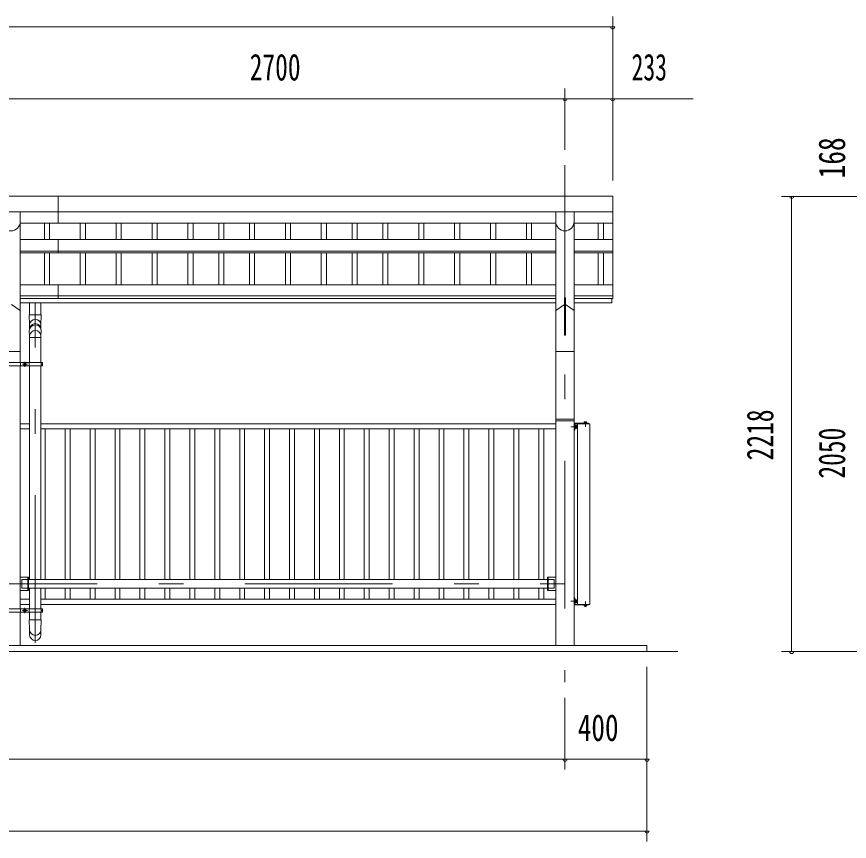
# Model space of a CAD drawing. Units: millimetres, scale not verified. Extents: x -26655 to 26659, y -10500 to 10500.
# Drawn here: x 6314 to 10373, y 870 to 4889 of the extents above; entities that cross this region are included whole.
import ezdxf
from ezdxf.enums import TextEntityAlignment as Align

# ---------------------------------------------------------------- set-up
doc = ezdxf.new("R2010")
doc.units = ezdxf.units.MM
doc.header["$LTSCALE"] = 60
doc.linetypes.add('USER3', pattern=[24, 12, -5, 2, -5])
for name, color, linetype, lineweight in [('0-2_1-05BOLD', 7, 'Continuous', 18), ('0-3_1-25CENTER', 3, 'USER3', 18), ('0-4_1-45THIN', 4, 'Continuous', 18), ('0-5_1-55DIM', 3, 'Continuous', 18)]:
    doc.layers.add(name, color=color, linetype=linetype, lineweight=lineweight)
doc.styles.add('ＭＳ ゴシック', font='')
doc.styles.get('ＭＳ ゴシック').set_extended_font_data('MS Gothic')

msp = doc.modelspace()

# ---------------------------------------------------------------- linework, layer by layer
at = {"layer": '0-2_1-05BOLD'}
for p, q in [((9219.56, 4014.67), (-1446.44, 4014.67)), ((6516.56, 4014.67), (6516.56, 3882.27)), ((9219.56, 4014.67), (9219.56, 3515.47)), ((-1446.44, 3937.52), (9219.56, 3937.52)), ((6331.11, 3937.52), (6331.11, 3202.67)), ((8942.01, 3937.52), (8942.01, 1824.67)), ((9031.11, 3937.52), (9031.11, 1824.67)), ((8942.01, 3882.27), (6331.11, 3882.27)), ((9031.11, 3882.27), (9219.56, 3882.27)), ((6331.11, 3802.96), (8942.01, 3802.96)), ((6516.56, 3802.96), (6516.56, 3737.03)), ((9031.11, 3802.96), (9219.56, 3802.96)), ((6331.11, 3745.26), (8942.01, 3745.26)), ((6331.11, 3737.03), (8942.01, 3737.03)), ((9031.11, 3745.26), (9219.56, 3745.26)), ((9031.11, 3737.03), (9219.56, 3737.03)), ((8942.01, 3582.44), (6331.11, 3582.44)), ((6516.56, 3582.44), (6516.56, 3515.47)), ((9031.11, 3582.44), (9219.56, 3582.44)), ((8942.01, 3527.34), (6331.11, 3527.34)), ((8942.01, 3515.47), (6331.11, 3515.47)), ((8942.01, 3494.67), (6331.11, 3494.67)), ((6377.06, 3435.05), (6377.06, 3494.67)), ((6432.06, 3435.05), (6432.06, 3494.67)), ((8984.31, 3517.89), (8984.31, 3337.25)), ((8988.81, 3517.89), (8984.31, 3517.89)), ((9031.11, 3527.34), (9219.56, 3527.34)), ((9031.11, 3515.47), (9219.56, 3515.47)), ((9031.11, 3494.67), (9214.56, 3494.67)), ((9214.56, 3515.47), (9214.56, 3494.67)), ((6288.81, 3485.19), (6331.11, 3457.25)), ((8942.01, 3457.25), (8984.31, 3485.19)), ((8988.81, 3485.19), (9031.11, 3457.25)), ((6375.06, 3435.05), (6434.06, 3435.05)), ((6375.07, 3358.31), (6377.06, 3332.34)), ((6377.06, 3202.67), (6377.06, 3332.34)), ((6434.06, 3358.18), (6432.06, 3332.34)), ((6432.06, 3332.34), (6432.06, 3202.67)), ((6432.06, 3325.4), (6377.06, 3325.4)), ((6331.11, 3256.67), (6242.01, 3256.67)), ((9031.11, 3256.67), (8942.01, 3256.67)), ((6234.31, 3202.67), (6439.76, 3202.67)), ((6331.11, 3186.67), (6331.11, 2002.67)), ((6332.71, 3202.67), (6332.71, 3186.67)), ((6349.08, 3197.56), (6349.08, 3191.78)), ((6349.08, 3191.78), (6354.08, 3188.9)), ((6354.08, 3188.9), (6359.09, 3191.78)), ((6375.46, 3202.67), (6375.46, 3186.67)), ((6377.06, 3186.67), (6377.06, 2146.02)), ((6432.06, 3186.67), (6432.06, 2146.02)), ((6433.66, 3202.67), (6433.66, 3186.67)), ((6433.66, 3194.67), (6439.76, 3194.67)), ((6439.76, 3202.67), (6439.76, 3186.67)), ((8945.01, 2927.67), (9028.11, 2927.67)), ((6331.11, 2904.67), (6377.06, 2904.67)), ((8942.01, 2904.67), (6432.06, 2904.67)), ((8942.01, 2919.67), (9031.11, 2919.67)), ((9034.31, 2903.67), (9034.31, 2872.87)), ((9035.91, 2898.17), (9034.31, 2898.17)), ((9035.91, 2898.17), (9035.91, 2881.17)), ((9037.91, 2897.47), (9035.91, 2897.47)), ((9037.91, 2889.67), (9035.91, 2891.67)), ((9035.91, 2889.67), (9037.91, 2887.67)), ((9042.71, 2893.42), (9037.91, 2893.42)), ((9042.71, 2885.92), (9037.91, 2885.92)), ((9042.71, 2882.16), (9037.91, 2882.16)), ((9043.41, 2883.37), (9042.71, 2882.16)), ((9043.41, 2895.97), (9043.41, 2883.37)), ((9047.31, 2024.67), (9047.31, 2904.67)), ((9079.86, 2909.47), (9092.36, 2909.47)), ((9079.86, 2909.47), (9079.86, 2907.87)), ((9081.21, 2913.47), (9080.33, 2912.97)), ((9080.33, 2912.97), (9080.33, 2909.47)), ((9083.22, 2912.97), (9083.22, 2909.47)), ((9088.99, 2912.97), (9088.99, 2909.47)), ((9092.36, 2909.47), (9092.36, 2907.87)), ((6331.11, 2879.67), (6377.06, 2879.67)), ((8942.01, 2879.67), (6432.06, 2879.67)), ((9031.11, 2872.87), (9034.31, 2872.87)), ((9035.91, 2881.17), (9034.31, 2881.17)), ((6371.11, 2157.67), (6331.11, 2157.67)), ((6367.91, 2157.67), (6367.91, 2091.67)), ((6371.11, 2157.67), (6371.11, 2091.67)), ((8902.01, 2157.67), (8902.01, 2091.67)), ((8902.01, 2157.67), (8942.01, 2157.67)), ((8905.21, 2157.67), (8905.21, 2091.67)), ((6339.06, 2146.02), (6339.06, 2103.32)), ((6367.91, 2146.02), (6339.06, 2146.02)), ((6371.11, 2146.02), (8902.01, 2146.02)), ((6371.11, 2091.67), (6331.11, 2091.67)), ((6367.91, 2103.32), (6339.06, 2103.32)), ((6371.11, 2103.32), (8902.01, 2103.32)), ((6377.06, 2103.32), (6377.06, 2002.67)), ((6432.06, 2103.32), (6432.06, 2002.67)), ((8902.01, 2091.67), (8942.01, 2091.67)), ((8905.21, 2103.32), (8934.06, 2103.32)), ((6331.11, 2049.67), (6377.06, 2049.67)), ((8942.01, 2049.67), (6432.06, 2049.67)), ((9031.11, 2056.47), (9034.31, 2056.47)), ((9034.31, 2025.67), (9034.31, 2056.47)), ((9035.91, 2048.17), (9034.31, 2048.17)), ((9035.91, 2031.17), (9034.31, 2031.17)), ((9035.91, 2031.17), (9035.91, 2048.17)), ((9035.91, 2039.67), (9037.91, 2041.67)), ((9037.91, 2039.67), (9035.91, 2037.67)), ((9037.91, 2031.87), (9035.91, 2031.87)), ((9042.71, 2043.42), (9037.91, 2043.42)), ((9042.71, 2035.92), (9037.91, 2035.92)), ((9042.71, 2032.17), (9037.91, 2032.17)), ((9043.41, 2033.37), (9042.71, 2032.17)), ((6234.31, 2002.67), (6439.76, 2002.67)), ((6331.11, 2024.67), (6377.06, 2024.67)), ((6332.71, 2002.67), (6332.71, 1986.67)), ((6349.08, 1997.56), (6349.08, 1991.78)), ((6349.08, 1991.78), (6354.08, 1988.9)), ((6354.08, 1988.9), (6359.09, 1991.78)), ((6375.46, 2002.67), (6375.46, 1986.67)), ((8942.01, 2024.67), (6432.06, 2024.67)), ((6433.66, 2002.67), (6433.66, 1986.67)), ((6433.66, 1994.67), (6439.76, 1994.67)), ((6439.76, 2002.67), (6439.76, 1986.67)), ((9107.31, 2024.67), (9035.31, 2024.67)), ((9079.86, 2019.87), (9079.86, 2021.47)), ((9079.86, 2019.87), (9092.36, 2019.87)), ((9080.33, 2016.38), (9080.33, 2019.87)), ((9081.21, 2015.87), (9080.33, 2016.38)), ((9083.22, 2016.38), (9083.22, 2019.87)), ((9088.99, 2016.38), (9088.99, 2019.87)), ((9092.36, 2019.87), (9092.36, 2021.47)), ((6331.11, 1986.67), (6331.11, 1824.67)), ((6375.06, 1949.76), (6434.06, 1949.76)), ((6377.06, 1986.67), (6377.06, 1949.76)), ((6432.06, 1986.67), (6432.06, 1949.76)), ((9536.56, 1794.67), (-1763.44, 1794.67)), ((9386.56, 1824.67), (9386.56, 1794.67))]:
    msp.add_line(p, q, dxfattribs=at)
for points in [[(8988.81, 3517.89), (8988.81, 3337.25), (8984.31, 3337.25)], [(6375.06, 3435.05), (6377.06, 3385.38), (6377.06, 3367.28)], [(6432.06, 3367.29), (6432.06, 3385.38), (6434.06, 3435.05)], [(6234.31, 3202.67), (6234.31, 3186.67), (6439.76, 3186.67)], [(6349.08, 3197.56), (6354.08, 3200.44), (6359.09, 3197.56), (6359.09, 3191.78)], [(9035.31, 2907.87), (9101.11, 2907.87), (9101.11, 2904.67)], [(9107.31, 2024.67), (9107.31, 2904.67), (9035.31, 2904.67)], [(9037.91, 2897.47), (9037.91, 2881.87), (9035.91, 2881.87)], [(9043.41, 2895.97), (9042.71, 2897.18), (9037.91, 2897.18)], [(9081.21, 2913.47), (9091.01, 2913.47), (9091.88, 2912.97), (9091.88, 2909.47)], [(8905.21, 2146.02), (8934.06, 2146.02), (8934.06, 2103.32)], [(9037.91, 2031.87), (9037.91, 2047.47), (9035.91, 2047.47)], [(9043.41, 2033.37), (9043.41, 2045.97), (9042.71, 2047.18), (9037.91, 2047.18)], [(6234.31, 2002.67), (6234.31, 1986.67), (6439.76, 1986.67)], [(6349.08, 1997.56), (6354.08, 2000.44), (6359.09, 1997.56), (6359.09, 1991.78)], [(9035.31, 2021.47), (9101.11, 2021.47), (9101.11, 2024.67)], [(9081.21, 2015.87), (9091.01, 2015.87), (9091.88, 2016.38), (9091.88, 2019.87)], [(6375.06, 1949.76), (6377.06, 1900.1), (6377.06, 1874.26)], [(6432.06, 1874.26), (6432.06, 1900.1), (6434.06, 1949.76)], [(9386.56, 1824.67), (-1613.44, 1824.67), (-1613.44, 1794.67)]]:
    msp.add_lwpolyline(points, dxfattribs=at)
for centre, radius in [((6354.08, 3194.67), 6.25), ((6354.08, 3194.67), 4.9), ((6354.08, 1994.67), 6.25), ((6354.08, 1994.67), 4.9)]:
    msp.add_circle(centre, radius, dxfattribs=at)
for centre, radius, start, end in [((6286.56, 3889.22), 44.55, 180, 0), ((8986.56, 3889.22), 44.55, 180, 0), ((6404.56, 3385.68), 27.55, 3.55867, 176.44133), ((6404.56, 3356.47), 29.55, 3.56303, 176.43697), ((6404.56, 3364.98), 27.55, 3.55867, 176.44133), ((6404.56, 3331.36), 27.55, 3.55867, 176.44133), ((8945.01, 2924.67), 3, 90, 180), ((9028.11, 2924.67), 3, 0, 90), ((9035.31, 2903.67), 4.2, 90, 180), ((9035.31, 2903.67), 1, 90, 180), ((9040.53, 2895.3), 2.88, 319.27318, 360), ((9032.95, 2889.67), 10.46, 338.97459, 21.0237), ((9040.53, 2884.04), 2.88, 0, 40.72682), ((9081.78, 2911.15), 2.32, 51.46857, 90), ((9086.11, 2904.96), 8.51, 70.17088, 109.83133), ((9090.44, 2911.15), 2.32, 90, 128.54623), ((9040.53, 2045.3), 2.88, 319.27318, 360), ((9032.95, 2039.67), 10.46, 338.9763, 21.02541), ((9040.53, 2034.04), 2.88, 0, 40.72682), ((9035.31, 2025.67), 4.2, 180, 270), ((9035.31, 2025.67), 1, 180, 270), ((9081.78, 2018.19), 2.32, 270, 308.53143), ((9086.11, 2024.38), 8.51, 250.16867, 289.82912), ((9090.44, 2018.19), 2.32, 231.45377, 270), ((6404.56, 1901.08), 27.55, 183.55867, 356.44133), ((6404.56, 1875.97), 27.55, 183.56303, 356.43697)]:
    msp.add_arc(centre, radius, start, end, dxfattribs=at)
at = {"layer": '0-3_1-25CENTER'}
for p, q in [((8986.56, 4164.67), (8986.56, 1644.67)), ((6404.56, 1836.31), (6404.56, 3494.67)), ((6354.08, 3207.17), (6354.08, 3182.17)), ((6341.58, 3194.67), (6366.58, 3194.67)), ((9047.41, 2889.67), (9015.5, 2889.67)), ((9086.11, 2916.38), (9086.11, 2890.19)), ((-1213.44, 2124.67), (8986.56, 2124.67)), ((9047.41, 2039.67), (9015.5, 2039.67)), ((9086.11, 2012.96), (9086.11, 2039.15)), ((6341.58, 1994.67), (6366.58, 1994.67)), ((6354.08, 2007.17), (6354.08, 1982.17))]:
    msp.add_line(p, q, dxfattribs=at)
at = {"layer": '0-4_1-45THIN'}
for p, q in [((6449.06, 3882.27), (6449.06, 3802.96)), ((6474.06, 3882.27), (6474.06, 3802.96)), ((6624.06, 3882.27), (6624.06, 3802.96)), ((6649.06, 3882.27), (6649.06, 3802.96)), ((6799.06, 3882.27), (6799.06, 3802.96)), ((6824.06, 3882.27), (6824.06, 3802.96)), ((6974.06, 3882.27), (6974.06, 3802.96)), ((6999.06, 3882.27), (6999.06, 3802.96)), ((7149.06, 3882.27), (7149.06, 3802.96)), ((7174.06, 3882.27), (7174.06, 3802.96)), ((7299.06, 3882.27), (7299.06, 3802.96)), ((7324.06, 3882.27), (7324.06, 3802.96)), ((7449.06, 3882.27), (7449.06, 3802.96)), ((7474.06, 3882.27), (7474.06, 3802.96)), ((7624.06, 3882.27), (7624.06, 3802.96)), ((7649.06, 3882.27), (7649.06, 3802.96)), ((7799.06, 3882.27), (7799.06, 3802.96)), ((7824.06, 3882.27), (7824.06, 3802.96)), ((7949.06, 3882.27), (7949.06, 3802.96)), ((7974.06, 3882.27), (7974.06, 3802.96)), ((8099.06, 3882.27), (8099.06, 3802.96)), ((8124.06, 3882.27), (8124.06, 3802.96)), ((8274.06, 3882.27), (8274.06, 3802.96)), ((8299.06, 3882.27), (8299.06, 3802.96)), ((8449.06, 3882.27), (8449.06, 3802.96)), ((8474.06, 3882.27), (8474.06, 3802.96)), ((8624.06, 3882.27), (8624.06, 3802.96)), ((8649.06, 3882.27), (8649.06, 3802.96)), ((8799.06, 3882.27), (8799.06, 3802.96)), ((8824.06, 3882.27), (8824.06, 3802.96)), ((9149.06, 3882.27), (9149.06, 3802.96)), ((9174.06, 3882.27), (9174.06, 3802.96)), ((6449.06, 3737.03), (6449.06, 3582.44)), ((6474.06, 3737.03), (6474.06, 3582.44)), ((6624.06, 3737.03), (6624.06, 3582.44)), ((6649.06, 3737.03), (6649.06, 3582.44)), ((6799.06, 3737.03), (6799.06, 3582.44)), ((6824.06, 3737.03), (6824.06, 3582.44)), ((6974.06, 3737.03), (6974.06, 3582.44)), ((6999.06, 3737.03), (6999.06, 3582.44)), ((7149.06, 3737.03), (7149.06, 3582.44)), ((7174.06, 3737.03), (7174.06, 3582.44)), ((7299.06, 3737.03), (7299.06, 3582.44)), ((7324.06, 3737.03), (7324.06, 3582.44)), ((7449.06, 3737.03), (7449.06, 3582.44)), ((7474.06, 3737.03), (7474.06, 3582.44)), ((7624.06, 3737.03), (7624.06, 3582.44)), ((7649.06, 3737.03), (7649.06, 3582.44)), ((7799.06, 3737.03), (7799.06, 3582.44)), ((7824.06, 3737.03), (7824.06, 3582.44)), ((7949.06, 3737.03), (7949.06, 3582.44)), ((7974.06, 3737.03), (7974.06, 3582.44)), ((8099.06, 3737.03), (8099.06, 3582.44)), ((8124.06, 3737.03), (8124.06, 3582.44)), ((8274.06, 3737.03), (8274.06, 3582.44)), ((8299.06, 3737.03), (8299.06, 3582.44)), ((8449.06, 3737.03), (8449.06, 3582.44)), ((8474.06, 3737.03), (8474.06, 3582.44)), ((8624.06, 3737.03), (8624.06, 3582.44)), ((8649.06, 3737.03), (8649.06, 3582.44)), ((8799.06, 3737.03), (8799.06, 3582.44)), ((8824.06, 3737.03), (8824.06, 3582.44)), ((9149.06, 3737.03), (9149.06, 3582.44)), ((9174.06, 3737.03), (9174.06, 3582.44)), ((6331.56, 2879.67), (6331.56, 2157.67)), ((6453.06, 2879.67), (6453.06, 2146.02)), ((6550.56, 2879.67), (6550.56, 2146.02)), ((6574.56, 2879.67), (6574.56, 2146.02)), ((6672.06, 2879.67), (6672.06, 2146.02)), ((6696.06, 2879.67), (6696.06, 2146.02)), ((6793.57, 2879.67), (6793.57, 2146.02)), ((6817.57, 2879.67), (6817.57, 2146.02)), ((6915.06, 2879.67), (6915.06, 2146.02)), ((6939.07, 2879.67), (6939.07, 2146.02)), ((7036.57, 2879.67), (7036.57, 2146.02)), ((7060.57, 2879.67), (7060.57, 2146.02)), ((7158.07, 2879.67), (7158.07, 2146.02)), ((7182.07, 2879.67), (7182.07, 2146.02)), ((7279.57, 2879.67), (7279.57, 2146.02)), ((7303.57, 2879.67), (7303.57, 2146.02)), ((7401.07, 2879.67), (7401.07, 2146.02)), ((7425.07, 2879.67), (7425.07, 2146.02)), ((7522.57, 2879.67), (7522.57, 2146.02)), ((7546.57, 2879.67), (7546.57, 2146.02)), ((7644.07, 2879.67), (7644.07, 2146.02)), ((7668.07, 2879.67), (7668.07, 2146.02)), ((7765.57, 2879.67), (7765.57, 2146.02)), ((7789.57, 2879.67), (7789.57, 2146.02)), ((7887.07, 2879.67), (7887.07, 2146.02)), ((7911.07, 2879.67), (7911.07, 2146.02)), ((8008.57, 2879.67), (8008.57, 2146.02)), ((8032.57, 2879.67), (8032.57, 2146.02)), ((8130.07, 2879.67), (8130.07, 2146.02)), ((8154.07, 2879.67), (8154.07, 2146.02)), ((8251.57, 2879.67), (8251.57, 2146.02)), ((8275.57, 2879.67), (8275.57, 2146.02)), ((8373.07, 2879.67), (8373.07, 2146.02)), ((8397.07, 2879.67), (8397.07, 2146.02)), ((8494.57, 2879.67), (8494.57, 2146.02)), ((8518.57, 2879.67), (8518.57, 2146.02)), ((8616.07, 2879.67), (8616.07, 2146.02)), ((8640.07, 2879.67), (8640.07, 2146.02)), ((8737.57, 2879.67), (8737.57, 2146.02)), ((8761.57, 2879.67), (8761.57, 2146.02)), ((8859.07, 2879.67), (8859.07, 2146.02)), ((8883.07, 2879.67), (8883.07, 2146.02)), ((6331.56, 2091.67), (6331.56, 2049.67)), ((6453.06, 2103.32), (6453.06, 2049.67)), ((6550.56, 2103.32), (6550.56, 2049.67)), ((6574.56, 2103.32), (6574.56, 2049.67)), ((6672.06, 2103.32), (6672.06, 2049.67)), ((6696.06, 2103.32), (6696.06, 2049.67)), ((6793.57, 2103.32), (6793.57, 2049.67)), ((6817.57, 2103.32), (6817.57, 2049.67)), ((6915.06, 2103.32), (6915.06, 2049.67)), ((6939.07, 2103.32), (6939.07, 2049.67)), ((7036.57, 2103.32), (7036.57, 2049.67)), ((7060.57, 2103.32), (7060.57, 2049.67)), ((7158.07, 2103.32), (7158.07, 2049.67)), ((7182.07, 2103.32), (7182.07, 2049.67)), ((7279.57, 2103.32), (7279.57, 2049.67)), ((7303.57, 2103.32), (7303.57, 2049.67)), ((7401.07, 2103.32), (7401.07, 2049.67)), ((7425.07, 2103.32), (7425.07, 2049.67)), ((7522.57, 2103.32), (7522.57, 2049.67)), ((7546.57, 2103.32), (7546.57, 2049.67)), ((7644.07, 2103.32), (7644.07, 2049.67)), ((7668.07, 2103.32), (7668.07, 2049.67)), ((7765.57, 2103.32), (7765.57, 2049.67)), ((7789.57, 2103.32), (7789.57, 2049.67)), ((7887.07, 2103.32), (7887.07, 2049.67)), ((7911.07, 2103.32), (7911.07, 2049.67)), ((8008.57, 2103.32), (8008.57, 2049.67)), ((8032.57, 2103.32), (8032.57, 2049.67)), ((8130.07, 2103.32), (8130.07, 2049.67)), ((8154.07, 2103.32), (8154.07, 2049.67)), ((8251.57, 2103.32), (8251.57, 2049.67)), ((8275.57, 2103.32), (8275.57, 2049.67)), ((8373.07, 2103.32), (8373.07, 2049.67)), ((8397.07, 2103.32), (8397.07, 2049.67)), ((8494.57, 2103.32), (8494.57, 2049.67)), ((8518.57, 2103.32), (8518.57, 2049.67)), ((8616.07, 2103.32), (8616.07, 2049.67)), ((8640.07, 2103.32), (8640.07, 2049.67)), ((8737.57, 2103.32), (8737.57, 2049.67)), ((8761.57, 2103.32), (8761.57, 2049.67)), ((8859.07, 2103.32), (8859.07, 2049.67)), ((8883.07, 2103.32), (8883.07, 2049.67))]:
    msp.add_line(p, q, dxfattribs=at)
at = {"layer": '0-5_1-55DIM'}
for p, q in [((9219.56, 4089.67), (9219.56, 4888.67)), ((-1446.44, 4838.67), (9219.56, 4838.67)), ((9229.56, 4838.67), (9209.56, 4838.67)), ((8986.56, 4239.67), (8986.56, 4538.67)), ((-1838.94, 4488.67), (9612.06, 4488.67)), ((8996.56, 4488.67), (8976.56, 4488.67)), ((9229.56, 4488.67), (9209.56, 4488.67)), ((10891.56, 4012.67), (10041.56, 4012.67)), ((10101.56, 4012.67), (10081.56, 4012.67)), ((10091.56, 1794.67), (10091.56, 4012.67)), ((10891.56, 1794.67), (10041.56, 1794.67)), ((10101.56, 1794.67), (10081.56, 1794.67)), ((9386.56, 1719.67), (9386.56, 869.67)), ((8986.56, 1569.67), (8986.56, 1219.67)), ((-1613.44, 1269.67), (9386.56, 1269.67)), ((8996.56, 1269.67), (8976.56, 1269.67)), ((9396.56, 1269.67), (9376.56, 1269.67)), ((-1613.44, 919.67), (9386.56, 919.67)), ((9396.56, 919.67), (9376.56, 919.67))]:
    msp.add_line(p, q, dxfattribs=at)
for centre in [(9219.56, 4838.67), (8986.56, 4488.67), (9219.56, 4488.67), (10091.56, 4012.67), (10091.56, 1794.67), (8986.56, 1269.67), (9386.56, 1269.67), (9386.56, 919.67)]:
    msp.add_arc(centre, 10, 180, 0, dxfattribs=at)

# ---------------------------------------------------------------- texts
at = {"layer": '0-5_1-55DIM', "color": 7, "style": 'ＭＳ ゴシック'}
for s, width, p in [('2700', 0.7, (7449.96, 4538.67)), ('233', 0.65, (9311.38, 4538.67)), ('400', 0.75, (9048.93, 1319.67))]:
    msp.add_text(s, height=130.2, dxfattribs=dict(at, width=width)).set_placement(p, align=Align.BOTTOM_LEFT)
for s, width, p in [('168', 0.75, (10391.56, 4101.06)), ('2218', 0.7, (10041.56, 2726.25)), ('2050', 0.7, (10391.56, 2637.51))]:
    msp.add_text(s, height=130.2, rotation=90, dxfattribs=dict(at, width=width)).set_placement(p, align=Align.BOTTOM_LEFT)

doc.saveas('drawing.dxf')
